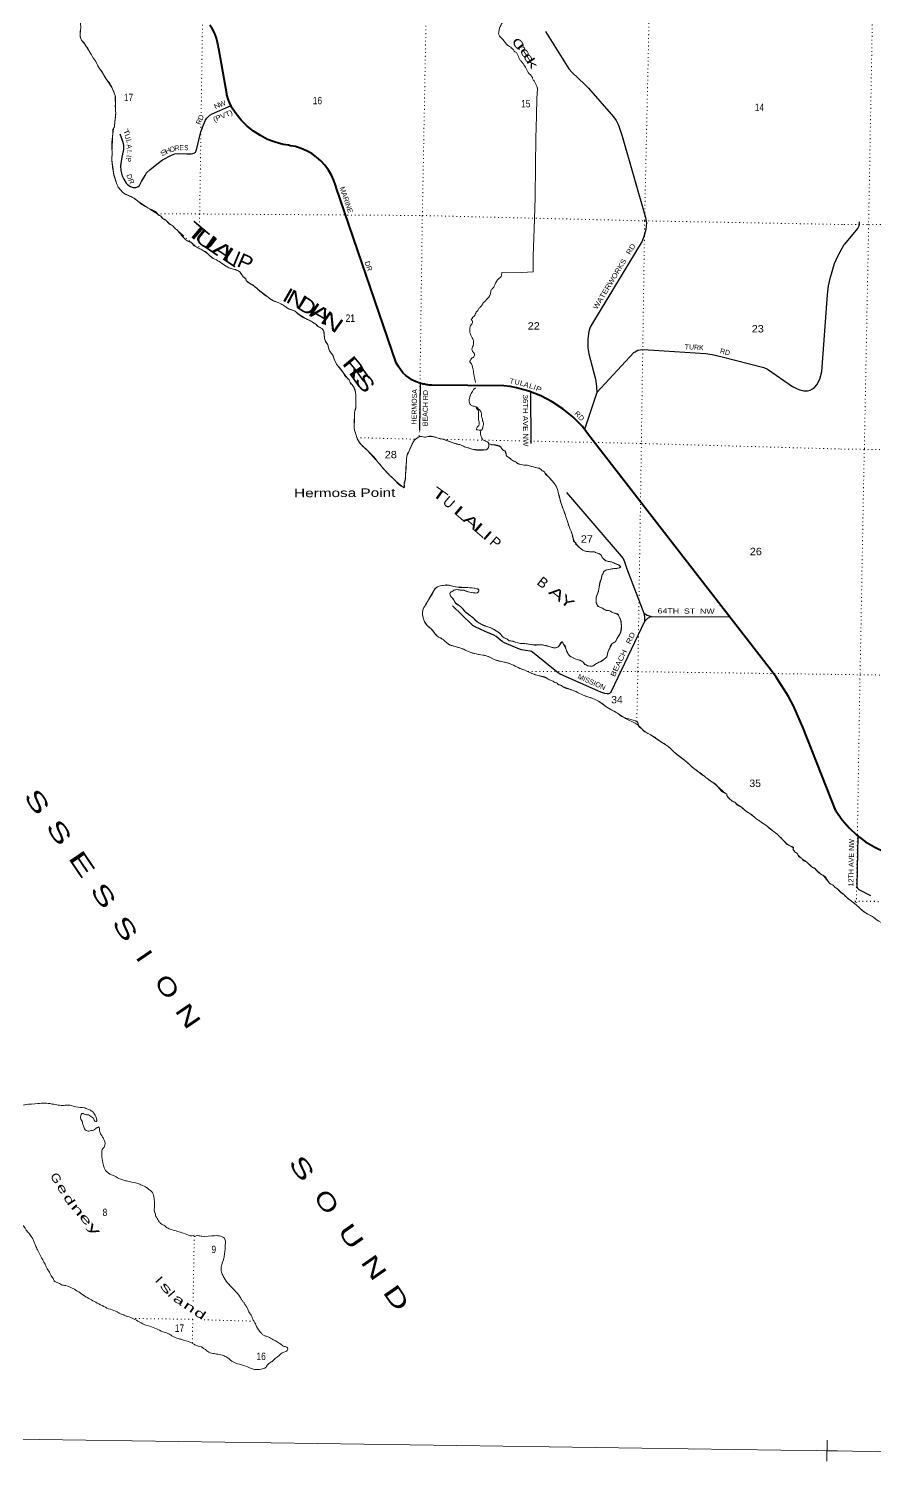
# Model space of a CAD drawing. Header units: feet. Extents: x -493433 to -244333, y 184684 to 373072.
# Drawn here: x -327211 to -307117, y 184934 to 219474 of the extents above; entities that cross this region are included whole.
import ezdxf
from ezdxf.enums import TextEntityAlignment as Align

# ---------------------------------------------------------------- set-up
doc = ezdxf.new("R2010")
doc.units = ezdxf.units.FT
doc.header["$LTSCALE"] = 60
doc.linetypes.add('DOT_DASHED', pattern=[7.7, 5, -1.2, 0.3, -1.2])
doc.linetypes.add('DOTTED', pattern=[1.5, 0.3, -1.2])
for name, color, linetype, lineweight in [('26', 7, 'Continuous', 40), ('27', 7, 'Continuous', 13), ('29', 7, 'Continuous', 25), ('30', 7, 'Continuous', 13), ('39', 7, 'Continuous', 13), ('4', 7, 'Continuous', 13), ('41', 7, 'Continuous', 13), ('44', 7, 'DOT_DASHED', 13), ('6', 7, 'DOTTED', 25), ('7', 7, 'DOTTED', 13)]:
    doc.layers.add(name, color=color, linetype=linetype, lineweight=lineweight)
doc.layers.add('42', color=7, linetype='Continuous')

msp = doc.modelspace()

# ---------------------------------------------------------------- linework, layer by layer
at = {"layer": '26'}
msp.add_line((-314032.5, 209987.76), (-314066.59, 210031.27), dxfattribs=at)
for points in [[(-314066.6, 210031.26), (-314078.75, 210044.93), (-314293.49, 210261.05), (-314529.65, 210453.54), (-314784.64, 210620.3), (-315055.66, 210759.49), (-315339.74, 210869.58), (-315633.78, 210949.38), (-315784.01, 210982.8), (-315934.55, 210998), (-317645.83, 211014.25), (-317670.63, 211014.49), (-317695.83, 211015.97), (-317709.77, 211016.78), (-317734.85, 211018.25), (-317759.77, 211022.98), (-317796.33, 211029.91), (-317820.93, 211034.57), (-317846.33, 211040.03), (-317927.67, 211060.3), (-318017.54, 211092.99), (-318103.5, 211134.9), (-318184.6, 211185.56), (-318259.97, 211244.43), (-318328.77, 211310.85), (-318390.25, 211384.09), (-318443.74, 211463.36), (-318488.64, 211547.79), (-319913.63, 215710.77), (-319916.25, 215718.67), (-319925.19, 215745.6), (-319932.89, 215768.67), (-319969.89, 215878.23), (-320028.34, 216005.53), (-320099.78, 216126.01), (-320183.42, 216238.37), (-320278.34, 216341.37), (-320383.51, 216433.88), (-320497.78, 216514.9), (-320619.88, 216583.52), (-320748.5, 216639.01), (-320882.2, 216680.75), (-320997.65, 216703.89), (-321022.65, 216710.11), (-321047.65, 216714.29), (-321173.35, 216735.29), (-321361.58, 216785.16), (-321543.58, 216854.42), (-321717.33, 216942.34), (-321880.94, 217047.93), (-322032.62, 217170.05), (-322170.71, 217307.35), (-322293.68, 217458.34), (-322383.86, 217596.34), (-322400.22, 217621.38), (-322412.7, 217646.34), (-322444.87, 217710.66), (-322483.66, 217812.66), (-322503.62, 217888.07), (-322512.61, 217913.07), (-322517, 217938.07), (-322704.73, 219007.88), (-322709.32, 219034.02), (-322714.33, 219057.88), (-322716.78, 219069.57), (-322721.95, 219094.19), (-322726.61, 219119.57), (-322732.5, 219151.71), (-322761.76, 219261.52), (-322802.34, 219367.68), (-322853.8, 219469.01), (-322915.57, 219564.41)], [(-309032.35, 203361.19), (-309171.96, 203621.04), (-309465.22, 204074.61), (-309577.32, 204227.37), (-313866.88, 209760.65), (-314032.52, 209987.74)], [(-308045.41, 200902.09), (-308831.06, 202891.96), (-309025.14, 203341.08), (-309032.36, 203361.19)], [(-308045.41, 200902.09), (-307898.88, 200690.99), (-307731.82, 200497.76), (-307545.47, 200323.05), (-307341.88, 200168.77), (-307123.29, 200036.62), (-306892.07, 199928.04)]]:
    msp.add_lwpolyline(points, dxfattribs=at)
at = {"layer": '29'}
for p, q in [((-317918.42, 211057.99), (-317939.36, 209938.39)), ((-315296.12, 210852.68), (-315288.07, 209630.89)), ((-313720.14, 210842.61), (-314013.8, 209962.07)), ((-312435.31, 205518.42), (-310570.59, 205508.63))]:
    msp.add_line(p, q, dxfattribs=at)
for points in [[(-314945.79, 219419.15), (-314385.11, 218531.15), (-314312.82, 218439.3), (-314017.39, 218168.19), (-313924.25, 218070.08), (-313324.71, 217388.57), (-313263.22, 217303.95), (-313212.01, 217187.52), (-313124.8, 216929.95), (-312567.23, 214997.18), (-312541.67, 214870.5), (-312560.39, 214713.19), (-312597.53, 214572.43), (-312649.48, 214438.99), (-313828.35, 212489.4), (-313882.35, 212395.13), (-313914.94, 212288.01), (-313937.47, 212104.84), (-313938.22, 211901.45), (-313915.7, 211760.18), (-313756.54, 211153.32), (-313728.73, 210979.3), (-313720.14, 210842.61)], [(-325053.2, 216987.58), (-324990.37, 216813.23), (-324969.18, 216724.19), (-324964.94, 216669.07), (-324969.18, 216613.95), (-325007.33, 216427.39), (-325036.99, 216223.86), (-325032.75, 216117.86), (-324998.85, 215990.66), (-324960.71, 215910.1), (-324905.61, 215812.58), (-324867.47, 215774.42), (-324803.9, 215732.02), (-324740.33, 215710.82), (-324678.88, 215711.87), (-324651.33, 215718.23), (-324621.66, 215732.02), (-324587.76, 215761.7), (-324536.9, 215850.74), (-324456.38, 215999.14), (-324418.23, 216058.5), (-324333.47, 216139.06), (-324147, 216291.7), (-324041.04, 216363.78), (-323829.14, 216478.27), (-323746.5, 216511.12), (-323672.33, 216520.67), (-323464.67, 216512.19), (-323362.95, 216512.19), (-323320.57, 216516.43), (-323282.43, 216533.39), (-323257, 216550.35), (-323242.17, 216581.09), (-323223.1, 216639.39), (-323134.1, 217029.47), (-323070.52, 217199.08), (-323019.67, 217313.56), (-322987.89, 217355.95), (-322951.86, 217394.12), (-322913.72, 217428.04), (-322858.62, 217461.96), (-322423.24, 217654.58)], [(-307493.56, 214891.71), (-307499.66, 214804.02), (-307511.26, 214774.98), (-307526.66, 214746.99), (-307845.11, 214355.87)], [(-313720.14, 210842.61), (-312841.9, 211787), (-312809.33, 211809.48), (-312748.82, 211842.08), (-312642.37, 211857.88), (-312370.24, 211846.9), (-311144.16, 211768.29), (-310984.52, 211746.6), (-310745.16, 211686.56), (-309760.21, 211432.23), (-309667.13, 211395.22), (-309077.92, 210981.88), (-308982.79, 210933.89), (-308903.66, 210905.95), (-308805.9, 210882.66), (-308721.32, 210880.79), (-308656.93, 210896.63), (-308596.42, 210929.23), (-308549.86, 210961.83), (-308496.42, 211025.69), (-308424.17, 211157.44), (-308374.6, 211337.55), (-308247.27, 213163.27), (-308219.35, 213372.02), (-308172.79, 213581.6), (-308075.54, 213907.07), (-307991.24, 214093.91), (-307845.11, 214355.87)], [(-314444.28, 208461.99), (-313101.07, 206897.49), (-313063.05, 206819.13), (-313011.49, 206648.24), (-312610.15, 205594.07)], [(-312589.68, 205398.41), (-313382.9, 203733.75), (-313400.56, 203710.34), (-313423.83, 203691.71), (-313444.78, 203682.4), (-313478.01, 203679.1), (-313530.9, 203689.38), (-313629.38, 203724.12), (-314592.29, 204149.3), (-314640.38, 204177.33), (-314831.84, 204329.78), (-315255.65, 204672.1), (-315278.93, 204686.07), (-315305.83, 204692.71), (-315509.36, 204729.15), (-315559.21, 204743.61), (-315914.36, 204894.49), (-315970.43, 204924.21), (-316116.86, 205041.2), (-316169.98, 205072.78), (-316374.55, 205165.08), (-316617.3, 205275.23), (-316666.36, 205305.26), (-316694.11, 205328.79), (-317150.53, 205769.03)], [(-312610.15, 205594.07), (-312530.03, 205548.83), (-312435.31, 205518.42)], [(-312610.15, 205594.07), (-312588.22, 205502.26), (-312589.68, 205398.41)], [(-312435.31, 205518.42), (-312523.05, 205467.33), (-312589.68, 205398.41)], [(-307526.49, 200299.25), (-307549.7, 199114.87), (-307535.77, 199068.43), (-307498.63, 199035.92), (-307226.09, 198887.65)]]:
    msp.add_lwpolyline(points, dxfattribs=at)
at = {"layer": '39'}
for p, q in [((-316294.75, 209631.66), (-316288.57, 209623.37)), ((-316288.6, 209623.31), (-316266.29, 209614.22))]:
    msp.add_line(p, q, dxfattribs=at)
msp.add_lwpolyline([(-315130.69, 218044.96), (-315146.78, 217830.24), (-315160.03, 217414.51), (-315168.84, 216871.53), (-315182.81, 216237.76), (-315192.42, 215468.68), (-315211.73, 214730), (-315233.92, 214084.23), (-315234.63, 213704.69), (-315508.74, 213691.92), (-315895.6, 213684.6), (-315968.04, 213690.78)], dxfattribs=at)
for points in [[(-319977.89, 227059.57), (-319892.72, 227047.13), (-319775.82, 227051.73), (-319741.56, 227053.34), (-319651.44, 227009.82), (-319560.97, 226994.57), (-319526.75, 226992.14), (-319372.68, 226907.45), (-319282.84, 226841.73), (-319182.84, 226783.96), (-318990.83, 226672.56), (-318976.83, 226664.31), (-318800.33, 226440.04), (-318643.5, 226254.37), (-318570.45, 226134.33), (-318526.79, 226081.3), (-318469.36, 226001.85), (-318455.72, 225965.33), (-318440.89, 225862.18), (-318425.5, 225803.44), (-318376.3, 225709.96), (-318364.77, 225665.39), (-318329.22, 225608.42), (-318281.81, 225533.13), (-318211.19, 225380.82), (-318161.91, 225293.4), (-318113.37, 225147.43), (-318107.63, 225123.13), (-318080.97, 224999.63), (-318034.09, 224881.95), (-318008.43, 224839.23), (-317877.69, 224500.44), (-317767.67, 224115.47), (-317740.6, 224024.27), (-317664.43, 223831.52), (-317631.58, 223720.07), (-317570.86, 223582.02), (-317557.39, 223531.38), (-317531.75, 223486.65), (-317483.07, 223352.79), (-317377.97, 223056.72), (-317359.27, 222941.39), (-317355.67, 222907.03), (-317352.32, 222852.47), (-317289.08, 222593.26), (-317258.04, 222497.98), (-317240.22, 222473.53), (-317226.19, 222467.3), (-317189.84, 222313.41), (-317156.17, 222105.03), (-317152.18, 221941.45), (-317150.51, 221913.16), (-317078.5, 221871.89), (-317022.14, 221869.17), (-316998.14, 221854.75), (-316922.11, 221651.91), (-316888.42, 221607.07), (-316874.39, 221600.84), (-316876.51, 221592.79), (-316648.89, 221430.48), (-316520.46, 221390.53), (-316450.41, 221353.32), (-316354.87, 221261.28), (-316339.04, 221238.88), (-316304.04, 221137.5), (-316208.69, 221029.31), (-316071.71, 220868.12), (-315952.8, 220711.19), (-315924.83, 220692.67), (-315922.99, 220678.51), (-315885.1, 220647.76), (-315825.08, 220614.71), (-315807.33, 220584.21), (-315778.33, 220486.94), (-315774.48, 220472.76), (-315763.05, 220420.13), (-315768.74, 220286.94), (-315788.44, 220162.01), (-315816.94, 219976.62), (-315839.8, 219920.37), (-315872.79, 219860.2), (-315923.97, 219794.22), (-315957.14, 219719.92), (-315974.53, 219617.17), (-315999.23, 219575.08), (-316051.58, 219416.23), (-316056.14, 219373.88), (-316054.47, 219345.59), (-316036.81, 219309.03), (-315969.13, 219243.6), (-315955.23, 219227.27), (-315836.13, 219086.49), (-315766.18, 219041.21)], [(-330618.88, 223730.6), (-330658.54, 223618.01), (-330697.33, 223412.54), (-330716.45, 223170.49), (-330701.85, 223049.17), (-330665.22, 222917.5), (-330642.81, 222775.89), (-330612.03, 222660.43), (-330570.82, 222411.59), (-330538.15, 222286.03), (-330528.45, 222255.62), (-330479.86, 222115.73), (-330476.27, 222079.34), (-330450.43, 222052.79), (-330405.03, 221979.55), (-330365.51, 221918.5), (-330301.3, 221899.56), (-330239.29, 221866.51), (-330161.34, 221819.14), (-330099.25, 221792.14), (-330047.03, 221781.42), (-329846.82, 221688.15), (-329768.5, 221671.05), (-329643.67, 221669.55), (-329447.03, 221612.67), (-329418.95, 221604.25), (-329250.52, 221545.69), (-329180.56, 221504.47), (-329062.14, 221472.76), (-328972.07, 221429.27), (-328811.45, 221390.99), (-328610.84, 221330.02), (-328313.69, 221259.81), (-328205.52, 221214.09), (-328042.93, 221171.75), (-327988.65, 221165.04), (-327944.56, 221148.35), (-327896.33, 221139.69), (-327824.3, 221102.48), (-327780.41, 221069.64), (-327668.21, 221023.87), (-327656.16, 221021.71), (-327604.28, 220982.72), (-327374.23, 220860.82), (-327246.13, 220798.71), (-327109.83, 220748.61), (-327043.85, 220709.45), (-326905.89, 220631.06), (-326781.74, 220575.05), (-326723.83, 220535.99), (-326609.95, 220463.95), (-326492.26, 220373.7), (-326420.28, 220332.45), (-326312.3, 220272.59), (-326205.56, 220111.8), (-326187.72, 220089.38), (-326158.02, 220048.65), (-326117.04, 219943.16), (-326071.69, 219865.89), (-326066, 219837.56), (-326046.65, 219774.74), (-326007.41, 219691.48), (-325983.05, 219545.82), (-325979.46, 219511.46), (-325996.59, 219428.89), (-325999.38, 219366.33), (-325999.94, 219321.92), (-325980.74, 219246.98), (-325947.23, 219188.03), (-325895.47, 219140.97), (-325874.03, 219084.18), (-325864.08, 219073.96), (-325714.07, 218831.9), (-325629.05, 218705.69), (-325556.31, 218563.49), (-325483.03, 218465.7), (-325388.45, 218299), (-325336.89, 218235.79), (-325248.05, 218093.38), (-325214.72, 218020.3), (-325158.4, 217854.06), (-325163.06, 217642.13), (-325152.79, 217496.65), (-325184.76, 217194.19), (-325184.98, 217176.02), (-325193.66, 217125.65), (-325199.73, 217123.71), (-325220.79, 217049.26), (-325223.69, 216978.64), (-325232.47, 216920.2), (-325244.08, 216635.67), (-325239.51, 216516.5), (-325245.18, 216385.33), (-325234.61, 216264.07), (-325216.47, 216104.36), (-325168.55, 215909.97), (-325119.93, 215772.1)], [(-315766.18, 219041.21), (-315730.38, 219004.42), (-315718.37, 218998.22), (-315672.8, 218937.08), (-315660.77, 218932.9), (-315587.66, 218818.93), (-315560.2, 218760.04), (-315518.53, 218709.05), (-315372.41, 218473.04), (-315356.68, 218442.57), (-315253.46, 218320.15), (-315226.07, 218255.21), (-315210.08, 218244.92), (-315194.32, 218216.46), (-315139.51, 218088.59), (-315135.66, 218067.19)], [(-315135.66, 218067.19), (-315133.79, 218057.16), (-315131.2, 218050.76), (-315130.69, 218044.96)], [(-325119.93, 215772.1), (-325082.51, 215705.01), (-325054.73, 215672.38), (-325036.89, 215649.96), (-324989.22, 215596.89), (-324719.14, 215456.34), (-324647.36, 215398.94), (-324405.77, 215234.5), (-324159.94, 215086.17), (-324120.18, 215045.31), (-324082.08, 215032.74), (-324050.4, 214989.96), (-323948.54, 214922.1), (-323912.83, 214879.27), (-323881.03, 214846.58), (-323791.12, 214790.99), (-323763.33, 214758.35), (-323693.57, 214700.97), (-323677.66, 214684.63), (-323347.01, 214395.97), (-323323, 214383.57), (-323321.14, 214371.42), (-323227.47, 214293.58), (-323129.46, 214241.92), (-323090.03, 214221.55)], [(-323090.35, 214219.96), (-322969.63, 214141.06), (-322951.78, 214118.64), (-322836.15, 214026.39), (-322690.12, 213949.92), (-322636.21, 213912.93), (-322490.42, 213816.27), (-322444.37, 213795.53), (-322329.97, 213765.88), (-322237.81, 213728.42), (-322203.86, 213705.8), (-322124.77, 213589.76), (-322063.02, 213536.53), (-322057.33, 213508.19), (-322043.46, 213489.85), (-321939.69, 213415.92), (-321877.65, 213384.88), (-321847.85, 213352.22), (-321831.9, 213339.91), (-321754.21, 213272.36), (-321459, 213048.71), (-321397.04, 213011.63), (-321356.93, 212999.03), (-321230.75, 212945.01), (-321136.76, 212893.4), (-321048.94, 212831.76), (-320970.74, 212804.58), (-320886.62, 212769.23), (-320846.83, 212730.39), (-320623.11, 212586.36), (-320545, 212553.11), (-320487.04, 212518.09), (-320463.12, 212499.63), (-320387.15, 212456.31), (-320369.35, 212429.85), (-320331.45, 212401.13), (-320269.39, 212372.11), (-320219.75, 212317), (-320204.3, 212264.32), (-320193.71, 212145.08), (-320170.58, 212062.03), (-320117.33, 211972.55), (-320092.33, 211879.39), (-320060.98, 211810.36), (-319985.74, 211708.5), (-319976.14, 211670.03), (-319970.31, 211653.81), (-319905.59, 211515.75), (-319782.66, 211362.84), (-319650.07, 211177.52), (-319612.21, 211146.77), (-319586.81, 211083.88), (-319519.37, 211002.31), (-319451.64, 210783.45), (-319450.17, 210579.54), (-319447.05, 210506.82), (-319477.03, 210363.85), (-319479.1, 210198.33), (-319487.84, 209982.42), (-319449.19, 209852.75), (-319443.49, 209826.44), (-319426.1, 209767.68), (-319369.05, 209659.99), (-319287.7, 209564.12), (-319144.34, 209435.2), (-318836.67, 209082.2), (-318675.77, 208906.64), (-318494.75, 208730.82), (-318317.4, 208583.31), (-318301.34, 208579.08), (-318298.18, 208669.89), (-318276.89, 208762.49), (-318265.26, 208887.51), (-318247.35, 209192.14), (-318247.09, 209212.32), (-318233.52, 209331.27), (-318154.67, 209518.06), (-318090.54, 209654.56), (-318055.63, 209708.64), (-318000.72, 209752.39), (-317927.74, 209791.88), (-317784.9, 209782.07), (-317738.4, 209797.66), (-317581.52, 209783.64), (-317493.32, 209752.28), (-317388.86, 209732.85), (-317048.03, 209615.64), (-316965.72, 209596.48), (-316891.67, 209561.26), (-316785.39, 209525.65), (-316771.32, 209523.46), (-316693.13, 209496.26), (-316381.32, 209474.3), (-316349.06, 209477.95), (-316300.03, 209533.87), (-316287.53, 209568.05)], [(-315974.14, 213689.51), (-315982.41, 213669.52), (-315986.96, 213627.18), (-316019.87, 213573.07), (-316050.41, 213547.21), (-316146.92, 213401.02), (-316186.09, 213328.83), (-316231.05, 213276.89), (-316252.38, 213182.28), (-316348.78, 213044.16), (-316379.4, 213012.24), (-316434.56, 212950.33), (-316455.2, 212910.22), (-316514.42, 212846.34), (-316553.39, 212790.3), (-316569.73, 212772.33), (-316625.37, 212672.07), (-316643.83, 212646.06), (-316672.25, 212628.23), (-316678.55, 212608.12), (-316705.13, 212576.15), (-316689.29, 212553.75), (-316683.3, 212549.64), (-316684.08, 212487.07), (-316731.39, 212408.91), (-316739.83, 212378.74), (-316731.47, 212241.35), (-316704.14, 212172.37), (-316664.78, 212097.19), (-316662.47, 211959.88), (-316664.59, 211951.83), (-316688.13, 211841.08), (-316670.38, 211810.58), (-316632.75, 211759.64), (-316631.24, 211719.25), (-316641.65, 211691.11), (-316664.07, 211671.21), (-316686.32, 211663.4), (-316717.01, 211625.43), (-316739.89, 211567.16), (-316704.2, 211522.3), (-316684.58, 211479.66), (-316667.32, 211410.81), (-316644.82, 211277.29), (-316606.51, 211077.11)], [(-316606.51, 210953.57), (-316663.73, 210891.92), (-316723.45, 210787.69), (-316744.25, 210735.45), (-316755.15, 210668.96), (-316757.82, 210616.51), (-316738.25, 210569.84), (-316686.5, 210520.74), (-316594.05, 210503.45), (-316522.41, 210433.93), (-316468.84, 210368.66), (-316450.33, 210237.21), (-316446.38, 210231.1), (-316442.93, 210184.63), (-316427.36, 210142.04), (-316430.9, 210018.94), (-316439.34, 209988.76), (-316443.72, 209960.55), (-316548.6, 209949.73), (-316572.72, 209954.07), (-316584.65, 209966.33), (-316582.53, 209974.37), (-316567.95, 210012.56), (-316529.11, 210058.51), (-316518.28, 210118.94), (-316535.2, 210216.05), (-316535.9, 210321.04), (-316535.75, 210333.15), (-316542.75, 210418.02), (-316582.55, 210456.88), (-316597.36, 210504.9)], [(-316478.24, 209938.77), (-316487.07, 209876.29), (-316479.72, 209819.68), (-316442.52, 209734.43), (-316416.69, 209705.85), (-316300.66, 209641.83), (-316294.75, 209631.66), (-316294.73, 209631.64)], [(-316287.53, 209568.05), (-316287.09, 209602.36), (-316288.57, 209623.37)], [(-316266.29, 209614.22), (-316258.81, 209610.09), (-316182.46, 209597.05), (-316007.92, 209546.48), (-315982.25, 209505.78), (-315942.47, 209466.94), (-315910.43, 209452.42), (-315875.33, 209361.15), (-315851.69, 209320.49), (-315819.68, 209303.94), (-315736, 209232.27), (-315692, 209209.53), (-315641.92, 209188.73), (-315600.08, 209153.91), (-315556.01, 209135.19), (-315429.43, 209113.46), (-315367.05, 209110.7), (-315272.75, 209083.3), (-315096.13, 209038.76), (-315048.14, 209011.92), (-315026.32, 208985.42), (-314968.33, 208954.43), (-314962.56, 208932.15), (-314891.08, 208852.54), (-314883.12, 208844.38), (-314752.03, 208701.46), (-314653.65, 208518.57), (-314634.5, 208439.6), (-314543.81, 208125.6), (-314485.32, 207973.47), (-314370.85, 207628.89), (-314343.5, 207561.93), (-314289.44, 207377.56), (-314238.37, 207276.01), (-314224.35, 207269.78), (-314226.44, 207263.74), (-314174.96, 207194.48), (-314107.32, 207129.06), (-313989.3, 207067.05), (-313900.83, 207057.91), (-313866.63, 207055.47), (-313806.21, 207056.75), (-313710.01, 207021.26), (-313624, 206975.8), (-313600.5, 206923.03), (-313580.57, 206906.63), (-313514.87, 206847.29), (-313334.22, 206802.69), (-313298.26, 206780.05), (-313220.14, 206748.81), (-313204.08, 206744.58), (-313172.27, 206711.89), (-313154.26, 206703.6), (-313184.81, 206675.71), (-313297.77, 206658.91), (-313323.97, 206657.22), (-313408.73, 206642.1), (-313554.33, 206591.38), (-313579.2, 206535.16), (-313599.73, 206503.11), (-313618.99, 206412.51), (-313641.85, 206356.25), (-313691.34, 206102.49), (-313709.98, 206062.35), (-313735.07, 205987.96), (-313742.03, 205915.37), (-313736.8, 205850.71), (-313721.24, 205806.11), (-313719.38, 205793.97), (-313689.64, 205757.27), (-313607.52, 205723.97), (-313549.59, 205686.93), (-313499.54, 205664.11), (-313471.41, 205659.73), (-313417.13, 205653.01), (-313361.19, 205618.01), (-313291.01, 205594.95), (-313205, 205549.49), (-313205.08, 205543.43), (-313171.74, 205472.37), (-313144.86, 205369.09), (-313172.23, 205113.04), (-313235.98, 205006.82), (-313256.62, 204966.7), (-313279.3, 204924.58), (-313360.46, 204875.11), (-313434.81, 204726.62), (-313453.36, 204692.54), (-313499.49, 204545.73), (-313554.44, 204499.97), (-313617.4, 204456.32), (-313726.77, 204405.17), (-313808, 204349.64), (-313888.71, 204336.48), (-314008.91, 204384.38)], [(-314008.91, 204384.38), (-314032.69, 204414.95), (-314070.48, 204451.75), (-314270.85, 204528.88), (-314280.84, 204535.06), (-314350.9, 204568.21), (-314410.43, 204637.57), (-314451.54, 204730.93), (-314500.42, 204846.6), (-314512.4, 204854.82), (-314545.88, 204913.77), (-314553.91, 204915.89), (-314599.02, 204851.84), (-314625.72, 204809.77), (-314678.44, 204780.13), (-314726.88, 204770.63), (-314785.1, 204783.45), (-314979.72, 204838.31), (-315094.39, 204845.76), (-315116.59, 204841.99), (-315297.67, 204852.26), (-315440.32, 204876.2), (-315542.97, 204879.48), (-315773.76, 204938.81), (-315805.92, 204943.24), (-315835.82, 204967.83), (-315949.86, 205025.74), (-316031.2, 205121.6), (-316073.1, 205152.4), (-316261.09, 205253.6), (-316365.35, 205289.19), (-316489.53, 205341.17), (-316595.29, 205417.15), (-316700.74, 205517.35), (-316736.68, 205542.01), (-316840.38, 205622.01), (-316963.54, 205754.72), (-316985.51, 205769.11), (-317091.2, 205851.16), (-317110.74, 205897.82), (-317158.27, 205960.98), (-317188.15, 205987.58), (-317207.67, 206036.27), (-317211.22, 206074.67), (-317202.98, 206088.7), (-317160.38, 206114.43), (-317117.77, 206140.15), (-317020.95, 206155.13), (-317004.86, 206152.92), (-316966.71, 206144.37), (-316902.26, 206145.61), (-316783.97, 206105.81), (-316615.2, 206077.52), (-316574.91, 206079.05), (-316560.69, 206088.98), (-316540.45, 206096.8), (-316530.09, 206120.9), (-316527.8, 206143.08), (-316535.62, 206161.34), (-316571.66, 206177.93), (-316794.81, 206204.87), (-317062.41, 206220.23), (-317289.34, 206267.4), (-317311.51, 206265.65), (-317335.72, 206261.91), (-317472.91, 206239.35), (-317535.75, 206205.8), (-317590.87, 206145.9), (-317638.35, 206051.6), (-317699.97, 205955.45), (-317790.59, 205793.03), (-317831.64, 205730.95), (-317865.77, 205577.94), (-317862.14, 205545.59), (-317841.02, 205464.59), (-317803.9, 205373.29), (-317734.53, 205285.65), (-317700.66, 205256.98), (-317674.72, 205238.49), (-317533.86, 205071.24), (-317462.05, 205017.88), (-317433.99, 205007.45), (-317376.09, 204968.38), (-317367.37, 204965.04)], [(-317367.43, 204961.25), (-317204.55, 204839.12), (-317128.34, 204815.99), (-316957.83, 204765.47), (-316863.64, 204730.01), (-316797.63, 204694.89), (-316639.26, 204640.48), (-316426.35, 204599.53), (-316350.03, 204584.47), (-316121.79, 204480.76), (-316017.44, 204453.24), (-315892.93, 204427.5), (-315702.5, 204360.58), (-315552.42, 204286.09), (-315420.17, 204236.02), (-315215.94, 204144.71), (-315187.89, 204134.28), (-314901.05, 204048.02), (-314873.12, 204027.5), (-314780.95, 203992.06), (-314696.98, 203944.6), (-314658.88, 203932.03), (-314659.04, 203919.92), (-314582.95, 203886.69), (-314547.01, 203862.03), (-314264.45, 203755.64), (-314166.4, 203708.01), (-314028.27, 203643.75), (-313729.69, 203531.1), (-313607.81, 203456.94), (-313575.91, 203432.33), (-313490.13, 203368.7), (-313236.29, 203220.26), (-313088.51, 203123.58), (-312730.5, 202933.5), (-312730.63, 202923.4), (-312653.03, 202849.79), (-312623.29, 202813.09), (-312539.45, 202755.54), (-312431.4, 202701.74), (-312215.82, 202553.76), (-312038.05, 202440.57), (-311878.89, 202289.24), (-311633.63, 202098.51), (-311430.54, 201918.39), (-311143.32, 201702.92), (-311111.47, 201674.27), (-310979.7, 201585.85), (-310852.13, 201483.37), (-310667.02, 201313.56), (-310637, 201299.06), (-310637.23, 201280.9), (-310603.77, 201219.92), (-310524.16, 201146.28), (-310478.25, 201115.44), (-310442.13, 201104.9), (-310432.28, 201088.64), (-310266.61, 200973.57), (-310197, 200906.11), (-310073.15, 200827.88), (-309959.58, 200733.64), (-309662.25, 200522.08), (-309628.39, 200493.4), (-309458.93, 200360.13), (-309248.13, 200151.65), (-309174.42, 200090.19), (-309054.55, 200016.04), (-309060.69, 200008.05), (-309035.28, 199947.18), (-309005.49, 199914.51), (-308971.56, 199891.9), (-308949.84, 199857.31), (-308888.27, 199789.94), (-308856.27, 199773.41), (-308854.36, 199765.31), (-308736.66, 199679.09), (-308619.24, 199570.66), (-308521.36, 199508.9), (-308517.44, 199500.78), (-308419.92, 199410.77), (-308378.02, 199379.97), (-308353.97, 199371.6), (-308223.05, 199216.59), (-308165.38, 199159.36), (-308143.31, 199153.04), (-308083.76, 199104.76), (-308070.79, 199086.72)], [(-308070.79, 199086.72), (-307988.92, 199029.56), (-307919.5, 198955.87), (-307873.61, 198924.91), (-307774.23, 198832.6), (-307680.6, 198760.55), (-307581.01, 198682.36), (-307437.86, 198553.07), (-307314.28, 198462.39), (-307136.4, 198362.79), (-307070.7, 198309.32), (-306862.92, 198189.08), (-306783.17, 198131.37), (-306521.44, 197980.02), (-306441.36, 197944.47), (-306417.36, 197932), (-306343.45, 197888.48), (-306174.1, 197758.78), (-306068.26, 197694.59), (-306026.49, 197657.63), (-305876.62, 197572.59), (-305727.42, 197443.21), (-305529.89, 197311.03), (-305434.4, 197228.86), (-305416.6, 197206.41), (-305352.85, 197157), (-305141.16, 197028.63), (-304834.31, 196928.99), (-304735.76, 196915.32), (-304616.81, 196917.46), (-304429.66, 196898.35), (-304417.6, 196896.14), (-304170.82, 196821.65), (-304102.19, 196828.61), (-303919.2, 196801.5), (-303826.6, 196793.98), (-303693.48, 196799.93), (-303595.05, 196778.19), (-303432.17, 196753.42), (-303284.87, 196765.18), (-303198.22, 196763.8), (-302998.37, 196784.8), (-302759.46, 196855.58), (-302605.53, 196905.54), (-302589, 196931.49), (-302562.62, 196943.17), (-302470.78, 197018.32), (-302448.4, 197032.07), (-302354.27, 197125.33), (-302279.16, 197160.42), (-302166.98, 197247.33), (-302002.87, 197436.23), (-301996.45, 197460.33), (-301953.55, 197497.94), (-301932.37, 197566.4)], [(-322262.23, 187764.68), (-322334.34, 187793.81), (-322392.28, 187828.83), (-322525.93, 187927.34), (-322626.1, 187966.9), (-322756.57, 187996.74), (-322877.1, 188018.38), (-322991.16, 188074.26), (-323052.95, 188123.45), (-323076.97, 188133.83), (-323086.91, 188144.04), (-323229.19, 188196.23), (-323311.19, 188239.61), (-323539.6, 188327.16), (-323627.86, 188352.44), (-323772.16, 188404.65), (-323832.09, 188441.71), (-323916.1, 188485.11), (-324034.36, 188526.91), (-324342.77, 188655.79), (-324411.01, 188672.76), (-324597.13, 188761.8), (-324867.32, 188888.2), (-324939.48, 188913.3), (-324963.49, 188925.69), (-325067.7, 188963.29), (-325121.62, 188998.26), (-325279.91, 189058.71), (-325590.09, 189207.79), (-325862.01, 189358.42), (-326135.61, 189535.32), (-326343.91, 189620.59), (-326442.27, 189643.98), (-326486.25, 189668.74), (-326566.32, 189706.04), (-326624.19, 189747.1), (-326639.73, 189791.7), (-326697.13, 189871.12), (-326726.49, 189938.07), (-326799.59, 190049.98), (-326830.78, 190131.09), (-326887.9, 190232.71), (-326899.7, 190255.06), (-327025.51, 190498.79), (-327068.56, 190598.22), (-327125.25, 190734.14), (-327192.44, 190835.88), (-327204.26, 190856.21), (-327252.04, 190899.18), (-327277.68, 190941.87), (-327406.56, 191100.87), (-327511.78, 191219.22), (-327613.36, 191307.23), (-327798.05, 191511.32), (-327808.01, 191519.51), (-327843.64, 191568.39), (-327854.66, 191653.29), (-327876.03, 191716.13), (-327893.09, 191801.11), (-327894.37, 191859.66), (-327919.46, 191946.77), (-327934.96, 191995.4), (-327960.68, 192032.04), (-328030.42, 192089.4), (-328143.63, 192213.89), (-328197.12, 192283.17), (-328226.49, 192350.13), (-328297.9, 192435.77), (-328458.53, 192631.49), (-328466.43, 192643.7), (-328594.89, 192837), (-328691.71, 192983.51), (-328701.45, 193009.86), (-328711.14, 193040.26), (-328681.6, 193148.91), (-328642.58, 193211.02), (-328577.46, 193266.74), (-328311.36, 193457.32), (-328082.24, 193587.78), (-327958.36, 193673.07), (-327861.12, 193722.37), (-327758.03, 193755.43), (-327622.43, 193812.33), (-327478.68, 193877.21), (-327323.19, 193915.71), (-327300.99, 193919.47), (-327002.7, 193946.15), (-326847.52, 193958.41), (-326660.57, 193935.97), (-326519.97, 193910.04), (-326379.13, 193902.28), (-326322.68, 193909.68), (-326161.89, 193887.55), (-326097.73, 193866.59), (-325888.66, 193841.86), (-325836.57, 193821.04), (-325754.39, 193791.79)], [(-325754.39, 193791.79), (-325738.52, 193773.43), (-325696.49, 193752.74), (-325678.71, 193726.28), (-325674.76, 193720.18), (-325613.62, 193618.51), (-325598.32, 193553.73), (-325600.58, 193533.58), (-325606.62, 193533.65), (-325608.76, 193523.58), (-325626.95, 193517.74), (-325682.33, 193597.14), (-325706.26, 193615.59), (-325802.16, 193675.29), (-325874.47, 193688.27), (-325960.77, 193709.51), (-325979.49, 193661.29), (-325989.91, 193633.15), (-325978.51, 193578.52), (-325941.4, 193487.24), (-325941.5, 193479.16), (-325922.15, 193416.35), (-325879.02, 193322.97), (-325835.06, 193296.21), (-325730.29, 193303.01), (-325683.84, 193314.56), (-325653.45, 193330.34), (-325618.79, 193364.24), (-325596.55, 193372.05), (-325554.03, 193391.71)], [(-325566.13, 193389.84), (-325548.19, 193375.5), (-325536.99, 193304.72), (-325498.02, 193201.3), (-325452.58, 193132.12), (-325419.27, 193059.04), (-325403.72, 193014.45), (-325410.38, 192964.07), (-325431.21, 192907.8), (-325451.63, 192885.84), (-325485.69, 192736.88), (-325458.01, 192534.7), (-325427.19, 192423.3), (-325344.11, 192305.23), (-325312.18, 192282.63), (-325294.21, 192270.31), (-325206.07, 192234.93), (-325078.05, 192168.79), (-324983.84, 192135.35), (-324897.62, 192108.06), (-324650.66, 192054.62), (-324554.47, 192019.13), (-324412.43, 191946.77), (-324346.66, 191893.5), (-324283, 191832.17), (-324255.58, 191771.29), (-324238.7, 191672.17), (-324235.81, 191419.82), (-324222.58, 191351.03), (-324208.73, 191330.68), (-324210.9, 191318.6), (-324187.6, 191249.69), (-324120.57, 191135.84), (-324098.74, 191111.35), (-324084.84, 191095.04), (-323982.86, 191039.3), (-323953, 191012.69), (-323858.98, 190965.13), (-323582.22, 190879.03), (-323423.91, 190820.59), (-323333.53, 190803.35), (-323293.27, 190802.86), (-323291.34, 190796.78), (-323240.94, 190802.23), (-323126.26, 190796.8), (-323108.17, 190794.56), (-322804.01, 190807.03), (-322659.19, 190797.21), (-322589.14, 190764.06), (-322559.4, 190727.36), (-322548.58, 190626.31), (-322553.57, 190549.66), (-322574.6, 190315.77), (-322595.77, 190233.27), (-322648.97, 190003.81), (-322637.7, 189939.08), (-322598.62, 189843.74), (-322372.79, 189550.35), (-322225.78, 189393.14), (-322172.56, 189301.66), (-322158.77, 189277.27), (-322134.97, 189248.73), (-322133.16, 189232.56), (-322103.15, 189218.07), (-322101.34, 189201.9), (-322059.78, 189144.88), (-321991.11, 189000.72), (-321918.04, 188886.81), (-321884.91, 188799.62), (-321845.47, 188734.55), (-321825.91, 188687.88), (-321733.23, 188533.36), (-321691.51, 188488.45), (-321643.73, 188445.48), (-321613.74, 188428.96), (-321531.49, 188405.76), (-321417.57, 188339.79), (-321403.58, 188331.55), (-321227.71, 188228.5), (-321167.86, 188185.38), (-321091.7, 188158.22), (-321071.74, 188143.85), (-321064.1, 188111.46), (-321080.55, 188083.4), (-321115.12, 188055.57), (-321155.53, 188043.94), (-321309.95, 187930.76), (-321358.71, 187895.02), (-321417.86, 187833.16), (-321458.45, 187807.42), (-321560.2, 187719.84), (-321570.52, 187699.78), (-321631.48, 187654.09), (-321770.7, 187629.55), (-321883.36, 187634.94), (-322065.63, 187709.81), (-322262.23, 187764.68)]]:
    msp.add_spline(points, degree=3, dxfattribs=at)
at = {"layer": '4'}
for p, q in [((-308251.3, 185947.17), (-308257.83, 185447.21)), ((-308004.58, 185693.92), (-308504.54, 185700.45))]:
    msp.add_line(p, q, dxfattribs=at)
msp.add_lwpolyline([(-489136.84, 372822.34), (-458570.27, 372170.54), (-428002.84, 371560.78), (-397434.59, 370993.07), (-366865.58, 370467.41), (-336295.9, 369983.8), (-305725.57, 369542.24), (-275154.66, 369142.74), (-244583.22, 368785.28), (-246606.46, 184933.95), (-277430.78, 185294.37), (-308254.58, 185697.19), (-339077.78, 186142.4), (-369900.35, 186630.01), (-400722.22, 187160.02), (-431543.33, 187732.42), (-462363.63, 188347.22), (-493183.05, 189004.41)], close=True, dxfattribs=at)
msp.add_lwpolyline([(-489136.84, 372822.34), (-458570.27, 372170.54), (-428002.84, 371560.78), (-397434.59, 370993.07), (-366865.58, 370467.41), (-336295.9, 369983.8), (-305725.57, 369542.24), (-275154.66, 369142.74), (-244583.22, 368785.28), (-246606.46, 184933.95), (-277430.78, 185294.37), (-308254.58, 185697.19), (-339077.78, 186142.4), (-369900.35, 186630.01), (-400722.22, 187160.02), (-431543.33, 187732.42), (-462363.63, 188347.22), (-493183.05, 189004.41)], close=True, dxfattribs=at)
at = {"layer": '44'}
msp.add_line((-316288.6, 209623.31), (-316266.29, 209614.22), dxfattribs=at)
for points in [[(-325979.65, 219516.49), (-325999.68, 219356.39), (-325995.4, 219289.98), (-325964.4, 219213.92), (-325886.04, 219117.52), (-325642.99, 218726.98), (-325554.66, 218560.86), (-325479.74, 218460.59), (-325362.67, 218267.22), (-325243.09, 218083.72), (-325167.09, 217895.02), (-325153.62, 217472.53), (-325187.07, 217153.18), (-325208.11, 217103.74), (-325233.12, 216912.54), (-325239.75, 216530.31), (-325244.25, 216370.16), (-325206.89, 216051.48), (-325126.1, 215787.11), (-325088.46, 215712.92), (-325041.25, 215655.42), (-324992.11, 215599.64), (-324938.87, 215560.36), (-324767.9, 215485.79), (-324717.96, 215455.45), (-324629.19, 215386.16), (-324340.96, 215193.83), (-324152.01, 215079.96), (-324116.4, 215043), (-324084.95, 215034.65), (-324079.5, 215030.46), (-324053.6, 214992.99), (-324000.13, 214958.55), (-323962.52, 214934.89), (-323886.62, 214851.91), (-323791.22, 214791.08), (-323758.8, 214754.35), (-323267.44, 214320.35), (-323090.03, 214221.55), (-322975.28, 214145.24), (-322933.84, 214102), (-322844.3, 214031.51), (-322695.88, 213953.7), (-322485.08, 213813.02), (-322455.51, 213799.5), (-322307.65, 213758.13), (-322202.75, 213704.75), (-322195.82, 213694.51)], [(-322195.82, 213694.5), (-322126.02, 213591.27), (-322065.59, 213539.92), (-322043.51, 213489.89), (-321972.36, 213436.65), (-321868.76, 213376.43), (-321729.43, 213252.04), (-321418.67, 213022.53), (-321264.16, 212960.55), (-321148.4, 212900.21), (-321057.75, 212836.28), (-320882.01, 212766.39), (-320820.81, 212711.41), (-320666.72, 212610.05), (-320511.9, 212534.21), (-320387.64, 212456.68), (-320366.67, 212427.4), (-320334.72, 212403.19), (-320255.03, 212361.43), (-320217.37, 212311.86), (-320205.51, 212271.67), (-320191.1, 212131.14), (-320174.33, 212071.93), (-320116.94, 211971.52), (-320083.54, 211857.39), (-320058.16, 211805.35), (-319993.67, 211724.53), (-319962.35, 211633.44), (-319905.18, 211515.13), (-319726.83, 211285.37), (-319640.25, 211168.2), (-319608.36, 211140.94), (-319581.77, 211076.45), (-319527.53, 211015.61), (-319486.89, 210932.96), (-319460.04, 210848.75), (-319451.34, 210773.94), (-319447.09, 210503.13), (-319476.61, 210371.05), (-319488.41, 209998.87), (-319480.56, 209943.26), (-319448.83, 209851.16), (-319428.08, 209773.35), (-319410.39, 209729.85), (-319364.62, 209653.79), (-319308.39, 209585.47), (-319173.37, 209464.35), (-318881.56, 209132.67), (-318670.09, 208900.65), (-318514.37, 208749.41), (-318433.22, 208676.19), (-318326.2, 208590.33)], [(-318326.2, 208590.33), (-318304.83, 208577.08), (-318296.99, 208590.61), (-318299.43, 208659.22), (-318279.9, 208743.58), (-318266.28, 208873.19), (-318245.13, 209265.6), (-318234.85, 209327), (-318177.42, 209468.6), (-318104.99, 209624.72), (-318063.87, 209698.53), (-318038.42, 209725.32), (-318002.43, 209751.22), (-317923.41, 209793.21), (-317887.43, 209795.46), (-317798.14, 209781), (-317732.75, 209798.03), (-317631.79, 209794.1), (-317571.84, 209780.71), (-317491.59, 209751.86), (-317381.28, 209730.7), (-317083.64, 209626.78), (-316960.86, 209594.73), (-316883.54, 209558.08), (-316786.31, 209525.89), (-316683.44, 209494.35), (-316606.83, 209483.28), (-316490.58, 209476.27), (-316372.56, 209474.13), (-316349.24, 209477.87), (-316334.93, 209486.25), (-316320.55, 209500.61), (-316299.35, 209535.12), (-316288.96, 209559.52), (-316287, 209594.6), (-316288.6, 209623.31), (-316254.97, 209609.27), (-316184.01, 209597.37), (-316081.24, 209575.73), (-316029.83, 209557.67), (-316002.83, 209542.59), (-315985.84, 209510.72), (-315967.04, 209489.5), (-315937.47, 209463.95), (-315911.6, 209453.85), (-315898.81, 209430.77), (-315890.83, 209405.2)], [(-315890.8, 209405.11), (-315883.73, 209382.42), (-315871.96, 209354.15), (-315861.11, 209333.06), (-315852.3, 209321.15), (-315842.09, 209313.89), (-315820.9, 209304.8), (-315758.8, 209248.78), (-315733.71, 209230.92), (-315696.29, 209211.56), (-315636.63, 209185.65), (-315604.79, 209156.99), (-315573.5, 209140.83), (-315527.29, 209128.63), (-315460.77, 209117.28), (-315430.96, 209113.63), (-315369.73, 209111.28), (-315264.29, 209081.03), (-315084.33, 209034.54), (-315047.95, 209011.77), (-315020.48, 208980.91), (-314979.52, 208963.3), (-314968.62, 208954.76), (-314960.42, 208929.65), (-314772.37, 208724.79), (-314700.49, 208628.83), (-314666.94, 208558.4), (-314628.99, 208419.61), (-314567.82, 208201.37), (-314450.53, 207870.68), (-314281.69, 207356.72), (-314240.5, 207279.56), (-314158.73, 207177.06), (-314054.93, 207091.83), (-314000.53, 207069.17), (-313877.11, 207056.17), (-313794.97, 207054.74), (-313656.07, 206995.95), (-313616.51, 206966.34), (-313600.01, 206922.61), (-313509.46, 206843.32), (-313454.68, 206824.15), (-313356.1, 206811.21), (-313290.08, 206776.37), (-313199.83, 206742.3), (-313183.87, 206724.72), (-313154.1, 206702.13), (-313186.34, 206675.29), (-313403.07, 206643.26), (-313507.45, 206619.48), (-313561.72, 206582.64), (-313576.26, 206541.23), (-313603.35, 206493.18), (-313616.53, 206420.84), (-313647.91, 206334.61), (-313673.56, 206171.9), (-313687.67, 206113.24), (-313736.8, 205980), (-313742.05, 205905.57), (-313738.27, 205858.59), (-313710.98, 205777.42), (-313685.32, 205754.95)], [(-316823.03, 205607.39), (-316872.6, 205653.73), (-316917.25, 205708.22), (-316952.03, 205745.12), (-317080.19, 205840.57), (-317095.7, 205856.97), (-317111.53, 205899.03), (-317158.5, 205961.24), (-317190.86, 205991.52), (-317200.97, 206013.15), (-317212, 206060.77), (-317207.02, 206084.92), (-317118.43, 206139.75), (-317088.47, 206151.86), (-317050.32, 206156.28), (-317018.13, 206154.86), (-316963.11, 206143.86), (-316911.3, 206146.61), (-316899.12, 206144.98), (-316791.46, 206107.68), (-316688.67, 206087.67), (-316598.22, 206076.18), (-316575.48, 206078.88), (-316558.9, 206089.83), (-316540.18, 206097.07), (-316532.82, 206110.19), (-316528.05, 206131.99), (-316530.01, 206153.07), (-316547.79, 206170.47), (-316564.21, 206176.53), (-316640.7, 206188), (-316790.92, 206204.56), (-316936.32, 206212.7), (-317082.22, 206222.6), (-317191.61, 206250.23), (-317252.79, 206264.16), (-317305.61, 206266.46), (-317397.39, 206252.09), (-317476.25, 206238.69), (-317505.48, 206226.99), (-317560.3, 206184.29), (-317590.5, 206146.52), (-317631.71, 206063.11), (-317705.36, 205946.27), (-317778.2, 205814.97), (-317829.55, 205734.76), (-317853.56, 205676.51), (-317862.58, 205633.11), (-317865.72, 205575.4), (-317856.37, 205520.4), (-317832.35, 205438.24), (-317798.39, 205363.65), (-317764.12, 205316.32), (-317721.38, 205273.9), (-317662.41, 205227.69), (-317626.29, 205187.48), (-317545.03, 205082.41), (-317495.11, 205038.92), (-317460.91, 205017.28), (-317422.73, 205000.52), (-317395.72, 204980.05), (-317368.54, 204965.43), (-317333.62, 204933.37), (-317248.84, 204863.59), (-317213.79, 204843.3), (-316954.35, 204764.41), (-316863.52, 204729.96), (-316783.35, 204688.69), (-316709.75, 204659.8), (-316653.69, 204643.57), (-316560.47, 204625.22), (-316349.56, 204584.37), (-316298.53, 204567.87), (-316163.36, 204496.73), (-316110, 204477.3), (-316017.14, 204453.17), (-315889.24, 204426.57), (-315780.96, 204392.29), (-315678.49, 204349.51), (-315580.03, 204298.54), (-315416.62, 204234.52), (-315204.88, 204140.41), (-315120.97, 204112.73), (-314979.96, 204073.81), (-314900.78, 204047.92), (-314879.05, 204031.22), (-314781.7, 203992.42), (-314696.97, 203944.59), (-314658.3, 203931.56), (-314657.04, 203918.72), (-314586.01, 203888.52), (-314544.65, 203860.93), (-314472.3, 203831.71), (-314318.83, 203778.84), (-314023.76, 203641.71), (-313777.13, 203551.44), (-313657.94, 203491.7), (-313515.69, 203387.01), (-313422.25, 203325.61), (-313209.49, 203203.28), (-313043.43, 203096.1)], [(-313685.32, 205754.94), (-313684.63, 205754.34), (-313612.73, 205726.8), (-313554.05, 205689.49), (-313504.8, 205665.4), (-313421.65, 205653.76), (-313397.98, 205644.42), (-313371.22, 205623.44), (-313241.56, 205575.55), (-313205.75, 205550.26), (-313189.28, 205510.4), (-313163.46, 205447.26), (-313151.82, 205405.03), (-313141.72, 205345.41), (-313136.99, 205271.13), (-313140.69, 205223.69), (-313140.69, 205223.69), (-313148.99, 205177.47), (-313163.8, 205131.77), (-313245.45, 204988.43), (-313282.94, 204919.37), (-313297.52, 204908.52), (-313347.89, 204888.16), (-313362.63, 204871.11), (-313405.66, 204784.67), (-313459.01, 204680.01), (-313479.06, 204587), (-313489.08, 204561.24), (-313502.83, 204541.88), (-313559.95, 204495.95), (-313623.17, 204452.91), (-313732.78, 204401.83), (-313771.23, 204374.27), (-313796.38, 204356.33), (-313826.72, 204341.92), (-313857.78, 204336.03), (-313883.84, 204336.05), (-313948.48, 204349.27), (-313970.74, 204358.64), (-314005.5, 204381.42), (-314060.16, 204443.65), (-314095.31, 204466.29), (-314121.63, 204477.58), (-314223.17, 204508.35), (-314335.42, 204559.58), (-314369.56, 204582.36), (-314397.65, 204614.6), (-314497.88, 204840.85), (-314518.55, 204862.65), (-314539.15, 204905.15), (-314548.77, 204915.86), (-314563.98, 204902.64), (-314625.33, 204810.28), (-314651.73, 204790.34), (-314695.98, 204774.12), (-314717.02, 204770.12), (-314765.71, 204778.56), (-314991.89, 204840.88), (-315056.37, 204846.59), (-315114.32, 204842.12), (-315207, 204843.95), (-315344.44, 204859.69), (-315437.81, 204875.89), (-315542.48, 204879.41), (-315594.59, 204889.73), (-315662.15, 204908.17), (-315769.23, 204937.79), (-315806.04, 204943.28), (-315832.61, 204965.53), (-315889.23, 204993.54), (-315947.79, 205024.16), (-315971.57, 205047.33), (-316010.68, 205100.35), (-316045.74, 205133.29), (-316145.4, 205195.92), (-316251.1, 205249.48), (-316472.07, 205332.57), (-316552.15, 205381.85), (-316693.7, 205511.84), (-316807.14, 205595.28), (-316823.03, 205607.39)], [(-313042.47, 203096.06), (-312810.77, 202981.99), (-312740.48, 202940.29), (-312732.18, 202934.66), (-312726.31, 202918.71), (-312655.6, 202852.67), (-312617.23, 202807.64), (-312563.05, 202769.15), (-312432.91, 202702.71), (-312225.8, 202560.44), (-312036.7, 202439.6), (-311954.47, 202363.39), (-311889.39, 202298.14), (-311646.91, 202109.5), (-311517.35, 201994.73), (-311425.05, 201913.87), (-311075.75, 201649), (-310942.78, 201557.21), (-310727.67, 201369.48), (-310667.22, 201313.73), (-310653.23, 201307.38), (-310642.41, 201303.44), (-310636.6, 201298.52), (-310637.52, 201281.78), (-310631.73, 201267.65), (-310618.25, 201240.05), (-310586.7, 201201.67), (-310505.58, 201132.71), (-310473.45, 201113.23), (-310441.03, 201104), (-310436.86, 201096.39), (-310430.34, 201087.07), (-310288.71, 200991.35), (-310259.93, 200967.53), (-310216.06, 200922.74), (-310175.14, 200890.82), (-310080.83, 200833.61), (-310002.45, 200768.53), (-309920.66, 200705.02), (-309707.62, 200556.91), (-309509.1, 200400.6), (-309431.55, 200335.98), (-309291.43, 200193.51), (-309211.69, 200120.24), (-309157.77, 200078.26), (-309086.47, 200038.63), (-309062.01, 200022.22), (-309055.07, 200016.49), (-309060.68, 200008.01), (-309058.59, 200000.01), (-309049.79, 199973.37), (-309035.03, 199946.85), (-309013.98, 199922.49), (-308998.82, 199909.57), (-308975.89, 199895.92), (-308967.61, 199886.97), (-308948.79, 199855.96), (-308919.71, 199821.97), (-308889.01, 199790.66), (-308880.84, 199785), (-308858.57, 199775.31), (-308856.69, 199773.8), (-308853.53, 199764.59), (-308836.06, 199750.64), (-308790.98, 199719.34), (-308746.38, 199687.26), (-308619.25, 199570.67), (-308599.14, 199556.17), (-308536.93, 199521.15), (-308520.91, 199508.42), (-308516.03, 199499.32), (-308497.5, 199480.51), (-308421.08, 199411.71), (-308374.88, 199378.38), (-308355.56, 199372.85), (-308317.68, 199333.47), (-308273.28, 199277.58), (-308226.64, 199220.51), (-308192.94, 199184.63), (-308168.39, 199161.84), (-308161.03, 199157.09), (-308144.64, 199153.75), (-308123.89, 199140.91), (-308105.07, 199127.28), (-308092.32, 199115.6), (-308084.31, 199106.42), (-308070.86, 199086.32)], [(-308092.32, 199115.6), (-308084.31, 199106.42), (-308078.03, 199097.55), (-308074.34, 199091.82), (-308070.86, 199086.32)], [(-307053.46, 198298.3), (-307143.95, 198367.7), (-307289.62, 198446.99), (-307363.24, 198495.94), (-307457.15, 198569.79), (-307565.62, 198669.73), (-307781.67, 198838.57), (-307821.41, 198875.28), (-307867.68, 198919.79), (-307930.5, 198966.11), (-307985.14, 199026.8), (-308070.86, 199086.32)]]:
    msp.add_lwpolyline(points, dxfattribs=at)
at = {"layer": '6'}
msp.add_line((-307680.72, 198760.64), (-302686.96, 198677.25), dxfattribs=at)
at = {"layer": '7'}
for p, q in [((-323080.79, 220383.77), (-323123.89, 217422.99)), ((-317769.1, 220364.94), (-317868.42, 215043.11)), ((-307168.98, 220210.03), (-307267.25, 214833.23)), ((-323127.89, 217148.08), (-323157.94, 215084.05)), ((-323162.34, 215084.03), (-324164.68, 215089.16)), ((-323159.03, 215081.84), (-323166.04, 214742.84)), ((-323162.33, 215081.83), (-317869.52, 215044.2)), ((-317869.51, 215041.99), (-317941.92, 209786.36)), ((-317868.42, 215044.21), (-312587.31, 214918.16)), ((-312588.41, 214918.15), (-307853.8, 214830.96)), ((-307853.8, 214830.96), (-307268.97, 214833.24)), ((-307265.61, 214831.03), (-307369.09, 209487.94)), ((-307266.73, 214831.03), (-302045.36, 214773.73)), ((-323174.87, 214315.27), (-323175.92, 214264.6)), ((-319425.75, 209766.75), (-318031.39, 209730.87)), ((-317374.13, 209728.57), (-315528.06, 209689.79)), ((-315309.17, 209685.19), (-312667.16, 209629.68)), ((-312664.96, 209629.69), (-312748.58, 204208.11)), ((-312662.74, 209628.6), (-307927.18, 209497.22)), ((-307371.33, 209489.04), (-307927.18, 209497.22)), ((-307371.33, 209487.93), (-307469.9, 204142.25)), ((-302138.66, 209432.51), (-307367.99, 209489.05)), ((-315357.65, 204208.33), (-313430.82, 204208.99)), ((-313179.44, 204209.07), (-312748.58, 204209.22)), ((-312748.58, 204209.22), (-312776.83, 202963)), ((-312745.27, 204208.12), (-308000.85, 204141.26)), ((-308000.85, 204141.26), (-307471.41, 204135.03)), ((-307471.4, 204132.81), (-307561.22, 198665.87)), ((-307470.28, 204132.81), (-302210.13, 204076.58)), ((-323287.34, 190796.81), (-323314.55, 189246.01)), ((-323320.03, 188821.04), (-324764.87, 188840.61)), ((-323322.12, 188815), (-323333.09, 188249.08)), ((-323052.52, 188807.96), (-321871.5, 188777))]:
    msp.add_line(p, q, dxfattribs=at)
msp.add_lwpolyline([(-312472.41, 220250), (-312587.96, 214913.34), (-312666.05, 209628.58)], dxfattribs=at)

# ---------------------------------------------------------------- texts
at = {"layer": '27'}
for s, rotation, p in [('MARINE', 288.896, (-319836.97, 215706.07)), ('DR', 288.896, (-319243.74, 213937.19)), ('T', 350.295, (-315800.66, 211058.22)), ('I', 338.592, (-315241.1, 210918.02)), ('R', 314.822, (-314264.09, 210327.45)), ('D', 314.822, (-314177.9, 210237.65))]:
    msp.add_text(s, height=120.9, rotation=rotation, dxfattribs=at).set_placement(p)
for s, rotation, width, p in [('U', 347.795, 0.85, (-315686.46, 211039.06)), ('L', 344.344, 1.15, (-315563.21, 211015.1)), ('A', 342.867, 1.1, (-315470.68, 210983.12)), ('L', 341.867, 1.2, (-315346.1, 210951.15)), ('P', 335.404, 1.2, (-315187.91, 210894.03))]:
    msp.add_text(s, height=120.9, rotation=rotation, dxfattribs=dict(at, width=width)).set_placement(p)
at = {"layer": '30'}
for s, height, rotation, width, p in [('N', 120.9, 28.055, 1.2, (-322780.29, 217564.9)), ('W', 120.9, 22.778, 0.9, (-322668.64, 217616.89)), ('D', 120.9, 66.534, 1.1, (-323100.41, 217292.54)), ('(PVT)', 120.9, 22.8, 1.15, (-322809.46, 217263.37)), ('T', 120.9, 296.1, 1.4, (-324982.87, 217065.28)), ('A', 120.9, 273.738, 0.8, (-324896.41, 216733.53)), ('L', 120.9, 269.587, 0.75, (-324886.28, 216600.61)), ('S', 120.9, 35.22, 1.5, (-324046.82, 216445.13)), ('H', 120.9, 26.255, 1.1, (-323947.65, 216501.2)), ('R', 120.9, 11.453, 0.85, (-323745.48, 216577.72)), ('E', 120.9, 2.138, 0.75, (-323630.92, 216596.09)), ('S', 120.9, 358.138, 0.75, (-323527.15, 216597.7)), ('P', 120.9, 267.301, 0.75, (-324906.64, 216420.76)), ('WATERWORKS   RD', 120, 58.84, 1.15, (-313720.03, 212803.82)), ('RD', 120, 345.919, 0.95, (-310807.29, 211775.58)), ('HERMOSA', 120, 88.929, 0.95, (-318008.99, 210081.78)), ('36TH AVE NW', 120, 270.377, 1.15, (-315481.04, 210788.83)), ('64TH  ST  NW', 120, 359.699, 1.3, (-312280.7, 205591.49)), ('BEACH   RD', 120, 64.522, 1.25, (-313299.6, 204074.13)), ('12TH AVE NW', 120, 88.877, 1.05, (-307631.34, 199106.16))]:
    msp.add_text(s, height=height, rotation=rotation, dxfattribs=dict(at, width=width)).set_placement(p)
for s, height, rotation, p in [('R', 120.9, 69.534, (-323140.43, 217193)), ('U', 120.9, 288.493, (-324949.59, 216957.84)), ('L', 120.9, 280.738, (-324902.95, 216846.27)), ('O', 120.9, 20.643, (-323850.06, 216543.14)), ('I', 120.9, 267.301, (-324900.65, 216481.51)), ('DR', 120.9, 290.274, (-324901.65, 216003.69)), ('TURK', 120, 356.332, (-311638.49, 211871.79)), ('BEACH RD', 120, 89.211, (-317744.35, 210040.93)), ('MISSION', 120, 336.176, (-314189.76, 204048.08))]:
    msp.add_text(s, height=height, rotation=rotation, dxfattribs=at).set_placement(p)
at = {"layer": '41'}
for s, height, rotation, width, p in [('C', 201.5, 307.455, 1.5, (-315757.29, 219176.02)), ('r', 201.5, 307.455, 1.95, (-315647.2, 219048.93)), ('e', 201.5, 304.228, 1.6, (-315563.48, 218955.01)), ('e', 201.5, 303.781, 1.6, (-315483.51, 218832.29)), ('k', 201.5, 303.781, 1.8, (-315407.35, 218709.22)), ('T', 243.8, 324.489, 1.85, (-317678.09, 208424.01)), ('L', 243.8, 319.325, 1.9, (-317149.59, 207996.18)), ('A', 243.8, 319.325, 1.75, (-316926.1, 207804.14)), ('L', 243.8, 319.328, 1.9, (-316679.3, 207592.07)), ('I', 243.8, 319.326, 1.65, (-316455.81, 207400.01)), ('A', 241.4, 322.012, 1.7, (-314887.99, 206078.98)), ('Y', 241.4, 322.006, 1.55, (-314634.11, 205880.68)), ('S', 403, 304.051, 1.65, (-327352.64, 201254.11)), ('S', 403, 304.051, 1.65, (-326828.19, 200526.25)), ('E', 403, 304.051, 1.75, (-326296.74, 199784.39)), ('S', 403, 304.05, 1.65, (-325775.51, 199023.23)), ('S', 403, 304.05, 1.65, (-325258.07, 198239.43)), ('I', 403, 304.049, 1.4, (-324698.67, 197427.61)), ('O', 402.9, 304.05, 1.35, (-324256.51, 196845.3)), ('N', 402.9, 304.05, 1.5, (-323763.85, 196157.73)), ('S', 402.9, 304.871, 1.65, (-321064.5, 192540.12)), ('O', 402.9, 304.874, 1.35, (-320470.28, 191730.9)), ('U', 402.9, 304.872, 1.5, (-319894.2, 190919.74)), ('N', 402.9, 304.869, 1.5, (-319349.19, 190176.9)), ('D', 402.9, 304.87, 1.55, (-318821.59, 189463.83))]:
    msp.add_text(s, height=height, rotation=rotation, dxfattribs=dict(at, width=width)).set_placement(p)
for s, height, rotation, p in [('U', 243.8, 319.33, (-317405.13, 208215.76)), ('P', 243.8, 319.328, (-316290.56, 207258)), ('B', 241.4, 322.008, (-315165.82, 206296.03))]:
    msp.add_text(s, height=height, rotation=rotation, dxfattribs=at).set_placement(p)
at = {"layer": '42'}
for s, rotation, width, p in [('Hermosa Point', 0.273, 1.35, (-320914.78, 208350.57)), ('G', 301.473, 1.2, (-326719.27, 192229.34)), ('e', 301.472, 1.7, (-326567.28, 191981.06)), ('d', 302.641, 1.75, (-326408.68, 191721.97)), ('n', 311.022, 2.05, (-326234.91, 191477.91)), ('e', 311.022, 2.05, (-326037.61, 191251.1)), ('y', 311.022, 2.25, (-325838.22, 191021.91)), ('I', 311.021, 1.3, (-324230.73, 189737.28)), ('s', 311.021, 2.2, (-324120.89, 189611.02)), ('l', 311.021, 1.3, (-323929.84, 189391.39)), ('a', 326.231, 1.75, (-323810.83, 189275.55)), ('n', 326.231, 1.8, (-323560.93, 189108.46)), ('d', 326.231, 1.75, (-323311.04, 188941.37))]:
    msp.add_text(s, height=201.5, rotation=rotation, dxfattribs=dict(at, width=width)).set_placement(p)
at = {"layer": '44'}
for s, rotation, width, p in [('T', 319.788, 1.85, (-323324.02, 214498.19)), ('U', 321.973, 1.5, (-323118.31, 214335.61)), ('L', 325.341, 1.7, (-322903.25, 214190.43)), ('A', 326.944, 1.55, (-322697.09, 214055.89)), ('L', 326.11, 1.65, (-322485.31, 213914.2)), ('P', 336.052, 1.1, (-322142.09, 213777.62)), ('I', 330.086, 1.25, (-321149.62, 213002.17)), ('N', 332.019, 1.3, (-320939.04, 212893.76)), ('D', 326.934, 1.25, (-320704.51, 212751.92)), ('A', 329.937, 1.5, (-320361.8, 212552.39)), ('I', 326.752, 1.4, (-320533.71, 212656.45)), ('N', 324.807, 1.5, (-320111.29, 212374.1)), ('R', 309.743, 1.55, (-319626.95, 211327.81)), ('E', 305.543, 1.45, (-319501.09, 211132.81)), ('S', 308.367, 1.35, (-319365.09, 210961.06))]:
    msp.add_text(s, height=350, rotation=rotation, dxfattribs=dict(at, width=width)).set_placement(p, align=Align.CENTER)
msp.add_text('I', height=350, rotation=337.24, dxfattribs=at).set_placement((-322344.95, 213863.81), align=Align.CENTER)
at = {"layer": '7'}
for s, width, p in [('17', 0.85, (-324959.22, 217761.99)), ('16', 0.85, (-320471.33, 217688.37)), ('15', 0.85, (-315522.35, 217613.92)), ('14', 0.85, (-309971.86, 217527.71)), ('21', 0.85, (-319690.04, 212518.85)), ('22', 1.1, (-315365.35, 212334.65)), ('23', 1.1, (-310042.86, 212266.56)), ('28', 1.1, (-318761.24, 209276.77)), ('27', 1.1, (-314103.62, 207272.22)), ('26', 1.1, (-310088.86, 206975.45)), ('34', 1.05, (-313382.41, 203454.99)), ('35', 1.05, (-310098.78, 201467.63)), ('8', 0.85, (-325464.57, 191273.73)), ('9', 0.85, (-322879.15, 190394.76)), ('17', 0.85, (-323748.56, 188522.98)), ('16', 0.85, (-321808.7, 187854.32))]:
    msp.add_text(s, height=175, dxfattribs=dict(at, width=width)).set_placement(p)

doc.saveas('drawing.dxf')
